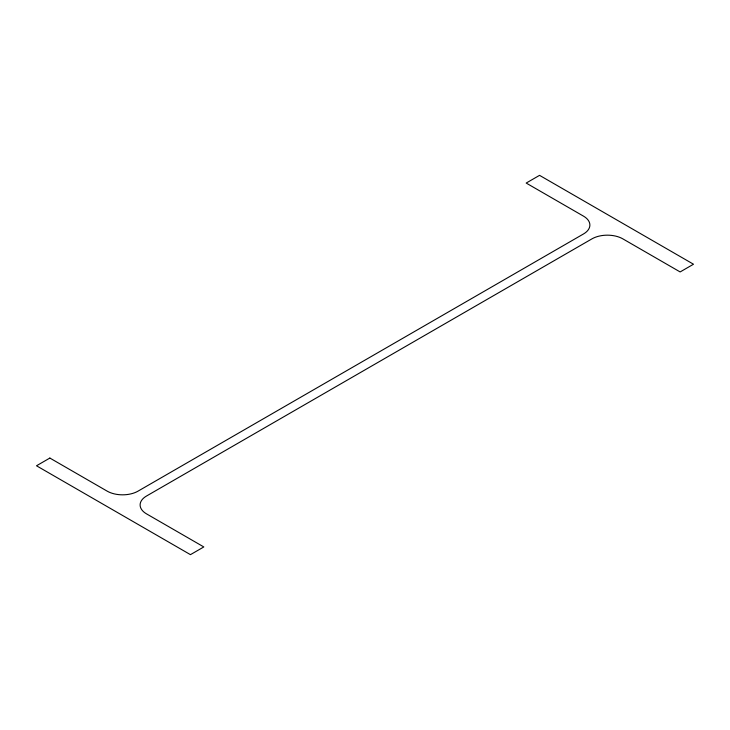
<?xml version="1.0" encoding="UTF-8"?>
<svg xmlns="http://www.w3.org/2000/svg" width="730" height="730" viewBox="0 0 730 730"><rect width="100%" height="100%" fill="white"/><g stroke="black" fill="none" stroke-linecap="round" stroke-linejoin="round"><path stroke-width="1.09" d="M49.859 458.057L36.5 465.776L190.448 554.654L203.816 546.943L146.52 513.865A21.845 12.611 0 0 1 146.52 496.026L591.948 238.865A21.845 12.611 0 0 1 622.845 238.865L680.141 271.943L693.5 264.224L539.552 175.346L526.184 183.057L583.48 216.135A21.845 12.611 0 0 1 583.48 233.974L138.052 491.135A21.845 12.611 0 0 1 107.155 491.135L49.859 458.057"/></g></svg>
